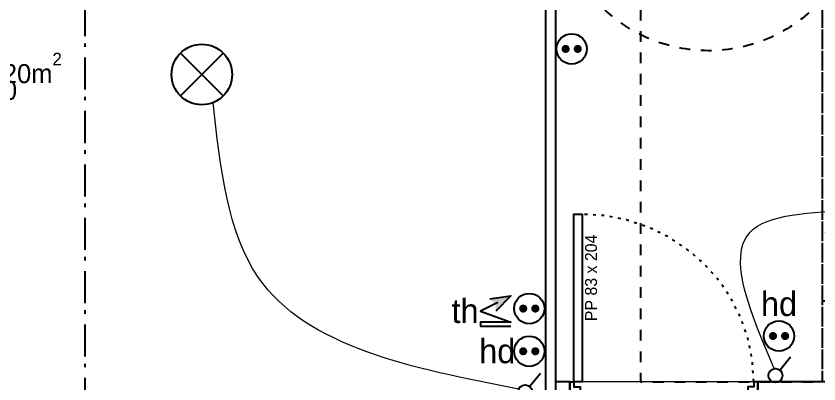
# Model space of a CAD drawing. Header units: centimetres. Extents: x -35664 to 50682, y -23001 to 23705.
# Drawn here: x 9165.3 to 9562.8, y 4568.2 to 4750.6 of the extents above; entities that cross this region are included whole.
import ezdxf

# ---------------------------------------------------------------- set-up
doc = ezdxf.new("R2010")
doc.units = ezdxf.units.CM
for name, pattern in [('Style de ligne -18', [0.164042, 0.054681, -0.109361]), ('Style de ligne -5', [0.20828, 0.069425, -0.138855]), ('Style de ligne -6', [1.04164, 0.625, -0.20828, 0.06943, -0.13893]), ('VW-01', [0.41656, 0.20828, -0.20828])]:
    doc.linetypes.add(name, pattern=pattern)
for name, color, linetype in [('B aménagement intérieur', 252, 'Continuous'), ('B Général', 252, 'Continuous'), ('C ANNOTATIONS-PMR', 252, 'Style de ligne -5'), ('C ANNOTATIONS-prestations', 252, 'Continuous'), ('C ANNOTATIONS-texte', 252, 'Continuous'), ('D SURFACES-shab', 252, 'Continuous'), ('F REMPLISSAGE-vert foncé', 252, 'Continuous')]:
    doc.layers.add(name, color=color, linetype=linetype)
doc.layers.add('prlm-ELEC-CFA', color=1, linetype='Continuous', lineweight=25)
doc.layers.add('prlm-ELEC-CFO', color=1, linetype='Continuous', lineweight=25)
doc.styles.add('Eurostile', font='Eurosti.TTF')
doc.styles.add('Eurostile (italic)', font='Eurostib.TTF')
doc.styles.add('prlm-elec-cfa', font='comic.ttf', dxfattribs={"height": 12})
doc.styles.add('prlm-elec-cfo', font='comic.ttf', dxfattribs={"height": 12})

# ---------------------------------------------------------------- blocks, each defined once
blk = doc.blocks.new('B 90.PP 80')
at = {"layer": 'B Général', "flags": 128}
blk.add_lwpolyline([(-43, 2.5), (-43, 85.5), (-39, 85.5), (-39, 2.5)], close=True, dxfattribs=at)
at = {"layer": 'B Général', "linetype": 'Style de ligne -18', "ltscale": 25.4, "flags": 128}
blk.add_lwpolyline([(46, 2.5), (45.27, 13.33), (43.1, 23.98), (39.53, 34.26), (34.61, 44), (28.44, 53.03), (21.1, 61.19), (12.74, 68.35), (3.5, 74.38), (-6.47, 79.18), (-17, 82.67), (-27.91, 84.79), (-39, 85.5)], dxfattribs=at)
at = {"layer": 'B Général', "linetype": 'Continuous', "flags": 128}
for points in [[(-45, 2.5), (-43, 2.5), (-43, 0), (-40, 0), (-40, -2.5), (-45, -2.5)], [(48, 2.5), (46, 2.5), (46, 0), (43, 0), (43, -2.5), (48, -2.5), (48, -2.5), (48, -2.5), (48, 1.79), (48, 1.79)]]:
    blk.add_lwpolyline(points, close=True, dxfattribs=at)
at = {"layer": 'C ANNOTATIONS-prestations', "insert": (-37.5, 32.5), "char_height": 5.8825, "attachment_point": 1, "rotation": 90, "line_spacing_factor": 0.894142, "style": 'Eurostile'}
blk.add_mtext('PP 83 x 204', dxfattribs=at)
blk = doc.blocks.new('B 90.Rond 150_PMR')
at = {"layer": 'B Général', "linetype": 'VW-01', "ltscale": 25.4}
blk.add_circle((0, 0), 75, dxfattribs=at)
at = {"layer": 'B Général', "insert": (-61.5, 0), "char_height": 7.059, "attachment_point": 5, "rotation": 90, "line_spacing_factor": 0.894142, "style": 'Eurostile (italic)'}
blk.add_mtext('Ø 150 PMR', dxfattribs=at)
blk = doc.blocks.new('B 90.Groupe-3-1')
at = {"layer": 'B Général', "linetype": 'VW-01', "ltscale": 25.4}
blk.add_line((70, -114.99), (-70, -80.35), dxfattribs=at)
at = {"layer": 'B Général', "linetype": 'VW-01', "ltscale": 25.4, "flags": 128}
for points in [[(-70, 35), (70, 35), (70, -155), (-70, -155)], [(-70, -114.99), (70, -114.99), (70, -155), (-70, -155)]]:
    blk.add_lwpolyline(points, close=True, dxfattribs=at)
blk = doc.blocks.new('B 90.Lit 140.190_PMR 2')
at = {"layer": 'B Général', "linetype": 'VW-01', "ltscale": 25.4, "flags": 128}
for points in [[(70, 155), (-70, 155), (-70, 35), (70, 35)], [(-70, -155), (-70, 35), (-160, 35), (-160, -155)], [(160, -155), (160, 35), (70, 35), (70, -155)]]:
    blk.add_lwpolyline(points, close=True, dxfattribs=at)
at = {"layer": 'B Général', "linetype": 'VW-01', "ltscale": 25.4}
for centre, start, end in [((-70, 35), 90, 180), ((70, 35), 0, 90)]:
    blk.add_arc(centre, 90, start, end, dxfattribs=at)
at = {"layer": 'B Général'}
blk.add_blockref('B 90.Groupe-3-1', (0, 0), dxfattribs=at)
blk = doc.blocks.new('B 90.T2 S105 (2D)')
at = {"layer": 'B Général', "linetype": 'Continuous'}
for p, q in [((-0.41, 291.55), (-0.41, -34.02)), ((-0.41, 291.55), (-0.41, -34.02)), ((4.59, 291.55), (4.59, -34.02)), ((4.59, 291.55), (4.59, -23.44)), ((11.73, -22.47), (4.59, -22.47)), ((11.73, -22.47), (4.59, -22.47)), ((11.73, -22.47), (11.73, -27.47)), ((130.73, -22.47), (104.73, -22.47)), ((104.73, -22.47), (104.73, -27.47)), ((130.73, -22.47), (104.73, -22.47)), ((366.73, -22.47), (130.73, -22.47))]:
    blk.add_line(p, q, dxfattribs=at)
at = {"layer": 'D SURFACES-shab', "lineweight": 18, "flags": 128}
for points in [[(-366.96, -285.55), (-79.41, -285.55), (-79.41, -224.52), (-65.42, -224.52), (-65.42, -194.52), (-65.42, -194.52), (-65.42, -129.52), (-0.41, -129.52), (-0.41, 291.55), (-366.96, 291.55), (-366.96, -99.44), (-366.96, -99.44), (-366.96, -165.55), (-366.96, -165.55)], [(4.59, 291.55), (366.73, 291.55), (366.73, -22.47), (4.59, -22.47)]]:
    blk.add_lwpolyline(points, close=True, dxfattribs=at)
at = {"layer": 'F REMPLISSAGE-vert foncé', "linetype": 'Continuous'}
blk.add_line((366.73, -22.47), (130.73, -22.47), dxfattribs=at)
at = {"layer": 'B Général'}
for name, p in [('B 90.Lit 140.190_PMR 2', (206.73, 132.53)), ('B 90.PP 80', (56.73, -24.97))]:
    blk.add_blockref(name, p, dxfattribs=at)
at = {"layer": 'C ANNOTATIONS-PMR', "ltscale": 25.4, "rotation": 270}
blk.add_blockref('B 90.Rond 150_PMR', (80.33, 216.55), dxfattribs=at)
at = {"layer": 'C ANNOTATIONS-prestations', "insert": (-306.75, 126.57), "char_height": 9.412, "width": 106.0944, "attachment_point": 1, "line_spacing_factor": 0.894142, "style": 'Eurostile'}
blk.add_mtext('hsp 250', dxfattribs=at)
at = {"layer": 'C ANNOTATIONS-texte', "insert": (-306.75, 140.54), "char_height": 9.412, "width": 78.4842, "attachment_point": 1, "line_spacing_factor": 0.894142, "style": 'Eurostile'}
blk.add_mtext('séjour 20m{\\H0.6667x;\\S2^ ;}', dxfattribs=at)
blk = doc.blocks.new('xi.TH')
at = {"color": 0, "lineweight": 5}
blk.add_wipeout([(-7.5, -7.5), (7.5, -7.5), (7.5, 7.5), (-7.5, 7.5)], dxfattribs=at).dxf.layer = 'prlm-ELEC-CFA'
at = {"layer": 'prlm-ELEC-CFA', "lineweight": 5}
blk.add_hatch(color=0, dxfattribs=at).paths.add_polyline_path([(-3, 6), (-0.1, 3.7), (0, 0), (7.5, 7.5)])
at = {"layer": 'prlm-ELEC-CFA', "color": 0}
for points in [[(0.95, 4.23), (-7.5, 0), (7.5, -5.5), (-7.5, -5.5), (-7.5, -7.5), (7.5, -7.5)], [(-3, 6), (7.5, 7.5), (0, 0)]]:
    blk.add_lwpolyline(points, dxfattribs=at)
blk = doc.blocks.new('xi.PC')
at = {"color": 0, "lineweight": 5}
blk.add_wipeout([(-7.5, -7.5), (7.5, -7.5), (7.5, 7.5), (-7.5, 7.5)], dxfattribs=at).dxf.layer = 'prlm-ELEC-CFO'
at = {"layer": 'prlm-ELEC-CFO', "color": 0, "linetype": 'ByBlock', "lineweight": 5, "const_width": 2}
for points in [[(-4, 0, 1), (-2, 0, 1)], [(2, 0, 1), (4, 0, 1)]]:
    blk.add_lwpolyline(points, format="xyb", close=True, dxfattribs=at)
at = {"layer": 'prlm-ELEC-CFO', "color": 0, "linetype": 'ByBlock', "lineweight": -2}
blk.add_circle((0, 0), 7.5, dxfattribs=at)
blk = doc.blocks.new('xi.PCHD')
at = {"color": 0, "lineweight": 5}
blk.add_wipeout([(-7.5, -7.5), (7.5, -7.5), (7.5, 7.5), (-7.5, 7.5)], dxfattribs=at).dxf.layer = 'prlm-ELEC-CFO'
at = {"layer": 'prlm-ELEC-CFO', "color": 0, "linetype": 'ByBlock', "lineweight": 5, "const_width": 2}
for points in [[(-4, 0, 1), (-2, 0, 1)], [(2, 0, 1), (4, 0, 1)]]:
    blk.add_lwpolyline(points, format="xyb", close=True, dxfattribs=at)
at = {"layer": 'prlm-ELEC-CFO', "color": 0, "linetype": 'ByBlock', "lineweight": -2}
blk.add_circle((0, 0), 7.5, dxfattribs=at)
blk = doc.blocks.new('xi.SA')
at = {"layer": 'prlm-ELEC-CFO', "color": 0}
blk.add_lwpolyline([(0.2, -1.28), (5.5, 5.28)], dxfattribs=at)
blk.add_circle((-2, -4), 3.5, dxfattribs=at)
blk = doc.blocks.new('xi.PTCE')
at = {"layer": 'prlm-ELEC-CFO', "color": 0}
for points in [[(-10.61, 10.61), (10.61, -10.61)], [(10.61, 10.61), (-10.61, -10.61)]]:
    blk.add_lwpolyline(points, dxfattribs=at)
at = {"layer": 'prlm-ELEC-CFO', "color": 0, "linetype": 'ByBlock'}
blk.add_circle((0, 0), 15, dxfattribs=at)

msp = doc.modelspace()

# ---------------------------------------------------------------- linework, layer by layer
at = {"layer": 'B Général', "linetype": 'Style de ligne -6', "ltscale": 25.4}
msp.add_line((9199.484, 3285.389), (9199.484, 5820.389), dxfattribs=at)
msp.add_line((9199.484, 3285.389), (9199.484, 5820.389), dxfattribs=at)

# ---------------------------------------------------------------- block references
at = {"layer": 'B aménagement intérieur'}
msp.add_blockref('B 90.T2 S105 (2D)', (9427.75, 4591.838), dxfattribs=at)
at = {"layer": 'prlm-ELEC-CFO'}
msp.add_blockref('xi.PTCE', (9257.245, 4721.62), dxfattribs=at)

# ---------------------------------------------------------------- next in the draw order: block references
msp.add_blockref('xi.PC', (9440.344, 4734.271), dxfattribs=at)

# ---------------------------------------------------------------- next in the draw order: texts
at = {"layer": 'prlm-ELEC-CFA', "lineweight": 20, "insert": (9387.559, 4604.362), "char_height": 12, "attachment_point": 5, "line_spacing_factor": 0.8, "style": 'prlm-elec-cfa', "bg_fill": 3, "box_fill_scale": 1.1, "bg_fill_color": 256, "bg_fill_transparency": 0}
msp.add_mtext('th', dxfattribs=at)
at = {"layer": 'prlm-ELEC-CFO', "lineweight": 20, "char_height": 12, "attachment_point": 5, "line_spacing_factor": 0.8, "style": 'prlm-elec-cfo', "bg_fill": 3, "box_fill_scale": 1.1, "bg_fill_color": 256, "bg_fill_transparency": 0}
for insert in [(9543.009, 4607.83), (9403.512, 4584.444)]:
    msp.add_mtext('hd', dxfattribs=dict(at, insert=insert))

# ---------------------------------------------------------------- next in the draw order: block references
at = {"layer": 'prlm-ELEC-CFA'}
msp.add_blockref('xi.TH', (9402.768, 4604.362), dxfattribs=at)
at = {"layer": 'prlm-ELEC-CFO'}
for p in [(9543.009, 4591.998), (9419.344, 4584.444)]:
    msp.add_blockref('xi.PCHD', p, dxfattribs=at)

# ---------------------------------------------------------------- next in the draw order: linework, layer by layer
at = {"layer": 'prlm-ELEC-CFO', "lineweight": 13}
msp.add_spline([(9540.623, 4575.842), (9528.494, 4643.252), (9629.951, 4667.821), (9623.969, 4718.041)], degree=3, dxfattribs=at)

# ---------------------------------------------------------------- next in the draw order: block references
at = {"layer": 'prlm-ELEC-CFO'}
for name, p in [('xi.PC', (9419.344, 4605.612)), ('xi.SA', (9543.243, 4576.397)), ('xi.SA', (9419.344, 4568.267))]:
    msp.add_blockref(name, p, dxfattribs=at)

# ---------------------------------------------------------------- next in the draw order: linework, layer by layer
at = {"layer": 'prlm-ELEC-CFO', "lineweight": 13}
msp.add_spline([(9414.129, 4565.651), (9285.111, 4621.215), (9262.811, 4707.691)], degree=3, dxfattribs=at)

doc.saveas('drawing.dxf')
